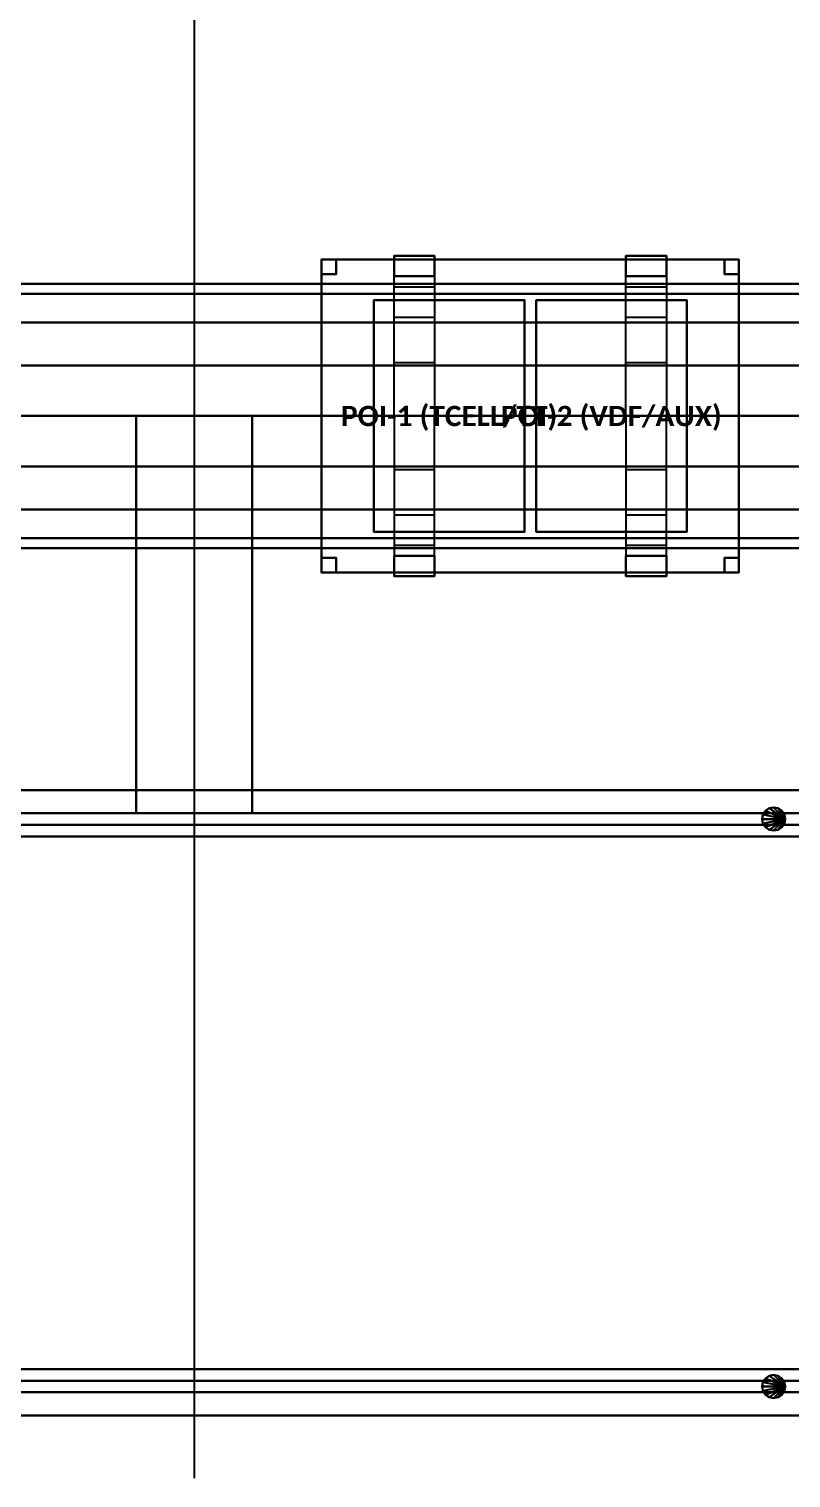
# Model space of a CAD drawing. Header units: metres. Extents: x -15 to 15, y -45.1 to 2.
# Drawn here: x -3.285 to -1.97, y -45.082 to -42.58 of the extents above; entities that cross this region are included whole.
import ezdxf
from ezdxf.enums import TextEntityAlignment as Align

# ---------------------------------------------------------------- set-up
doc = ezdxf.new("R2010")
doc.units = ezdxf.units.M
for name, color, linetype in [('CELIK_KIRIS_KOLON', 9, 'CONTINUOUS'), ('EKP_POI_MODULLERI', 40, 'CONTINUOUS'), ('EKP_POI_TASIYICI_SASE', 30, 'CONTINUOUS'), ('KORKULUK_KAPI', 4, 'CONTINUOUS'), ('MONTAJ_BORULARI', 2, 'CONTINUOUS'), ('ZEMIN_PLATFORM', 8, 'CONTINUOUS')]:
    doc.layers.add(name, color=color, linetype=linetype)
doc.styles.get("Standard").update_dxf_attribs({"font": 'calibrib.ttf'})

msp = doc.modelspace()

# ---------------------------------------------------------------- linework, layer by layer
at = {"layer": 'CELIK_KIRIS_KOLON'}
for p, q in [((-2.9, -43.248, 5.5), (-3.1, -43.248, 5.5)), ((-3.1, -43.248, 5.5), (-3.1, -43.934, 5.5)), ((-2.9, -43.248, 5.7), (-3.1, -43.248, 5.7)), ((-3.1, -43.248, 5.7), (-3.1, -43.934, 5.7)), ((-3.1, -43.248, 5.5), (-3.1, -43.248, 5.7)), ((-2.9, -43.934, 5.5), (-2.9, -43.248, 5.5)), ((-2.9, -43.934, 5.7), (-2.9, -43.248, 5.7)), ((-2.9, -43.248, 5.5), (-2.9, -43.248, 5.7)), ((-3.1, -43.934, 5.5), (-2.9, -43.934, 5.5)), ((-3.1, -43.934, 5.7), (-2.9, -43.934, 5.7)), ((-3.1, -43.934, 5.5), (-3.1, -43.934, 5.7)), ((-2.9, -43.934, 5.5), (-2.9, -43.934, 5.7))]:
    msp.add_line(p, q, dxfattribs=at)
for points in [[(-3.1, -43.934, 5.5), (-2.9, -43.934, 5.5), (-2.9, -43.248, 5.5), (-3.1, -43.248, 5.5)], [(-3.1, -43.934, 5.7), (-2.9, -43.934, 5.7), (-2.9, -43.248, 5.7), (-3.1, -43.248, 5.7)], [(-3.1, -43.248, 5.5), (-2.9, -43.248, 5.5), (-2.9, -43.248, 5.7), (-3.1, -43.248, 5.7)], [(-3.1, -43.934, 5.5), (-3.1, -43.248, 5.5), (-3.1, -43.248, 5.7), (-3.1, -43.934, 5.7)], [(-2.9, -43.934, 5.5), (-2.9, -43.248, 5.5), (-2.9, -43.248, 5.7), (-2.9, -43.934, 5.7)], [(-3.1, -43.934, 5.5), (-2.9, -43.934, 5.5), (-2.9, -43.934, 5.7), (-3.1, -43.934, 5.7)]]:
    msp.add_3dface(points, dxfattribs=at)
at = {"layer": 'EKP_POI_MODULLERI'}
for p, q in [((-2.43, -43.048, 5.535), (-2.69, -43.048, 5.535)), ((-2.69, -43.048, 5.535), (-2.69, -43.448, 5.535)), ((-2.43, -43.048, 5.885), (-2.69, -43.048, 5.885)), ((-2.69, -43.048, 5.885), (-2.69, -43.448, 5.885)), ((-2.69, -43.048, 5.535), (-2.69, -43.048, 5.885)), ((-2.43, -43.448, 5.535), (-2.43, -43.048, 5.535)), ((-2.43, -43.448, 5.885), (-2.43, -43.048, 5.885)), ((-2.43, -43.048, 5.535), (-2.43, -43.048, 5.885)), ((-2.15, -43.048, 5.535), (-2.41, -43.048, 5.535)), ((-2.41, -43.048, 5.535), (-2.41, -43.448, 5.535)), ((-2.15, -43.048, 5.885), (-2.41, -43.048, 5.885)), ((-2.41, -43.048, 5.885), (-2.41, -43.448, 5.885)), ((-2.41, -43.048, 5.535), (-2.41, -43.048, 5.885)), ((-2.15, -43.448, 5.535), (-2.15, -43.048, 5.535)), ((-2.15, -43.448, 5.885), (-2.15, -43.048, 5.885)), ((-2.15, -43.048, 5.535), (-2.15, -43.048, 5.885)), ((-2.69, -43.448, 5.535), (-2.43, -43.448, 5.535)), ((-2.69, -43.448, 5.885), (-2.43, -43.448, 5.885)), ((-2.69, -43.448, 5.535), (-2.69, -43.448, 5.885)), ((-2.43, -43.448, 5.535), (-2.43, -43.448, 5.885)), ((-2.41, -43.448, 5.535), (-2.15, -43.448, 5.535)), ((-2.41, -43.448, 5.885), (-2.15, -43.448, 5.885)), ((-2.41, -43.448, 5.535), (-2.41, -43.448, 5.885)), ((-2.15, -43.448, 5.535), (-2.15, -43.448, 5.885))]:
    msp.add_line(p, q, dxfattribs=at)
for points in [[(-2.69, -43.448, 5.535), (-2.43, -43.448, 5.535), (-2.43, -43.048, 5.535), (-2.69, -43.048, 5.535)], [(-2.69, -43.448, 5.885), (-2.43, -43.448, 5.885), (-2.43, -43.048, 5.885), (-2.69, -43.048, 5.885)], [(-2.69, -43.048, 5.535), (-2.43, -43.048, 5.535), (-2.43, -43.048, 5.885), (-2.69, -43.048, 5.885)], [(-2.69, -43.448, 5.535), (-2.69, -43.048, 5.535), (-2.69, -43.048, 5.885), (-2.69, -43.448, 5.885)], [(-2.43, -43.448, 5.535), (-2.43, -43.048, 5.535), (-2.43, -43.048, 5.885), (-2.43, -43.448, 5.885)], [(-2.41, -43.448, 5.535), (-2.15, -43.448, 5.535), (-2.15, -43.048, 5.535), (-2.41, -43.048, 5.535)], [(-2.41, -43.448, 5.885), (-2.15, -43.448, 5.885), (-2.15, -43.048, 5.885), (-2.41, -43.048, 5.885)], [(-2.41, -43.048, 5.535), (-2.15, -43.048, 5.535), (-2.15, -43.048, 5.885), (-2.41, -43.048, 5.885)], [(-2.41, -43.448, 5.535), (-2.41, -43.048, 5.535), (-2.41, -43.048, 5.885), (-2.41, -43.448, 5.885)], [(-2.15, -43.448, 5.535), (-2.15, -43.048, 5.535), (-2.15, -43.048, 5.885), (-2.15, -43.448, 5.885)], [(-2.69, -43.448, 5.535), (-2.43, -43.448, 5.535), (-2.43, -43.448, 5.885), (-2.69, -43.448, 5.885)], [(-2.41, -43.448, 5.535), (-2.15, -43.448, 5.535), (-2.15, -43.448, 5.885), (-2.41, -43.448, 5.885)]]:
    msp.add_3dface(points, dxfattribs=at)
at = {"layer": 'EKP_POI_TASIYICI_SASE'}
for p, q in [((-2.06, -42.978, 5.525), (-2.78, -42.978, 5.525)), ((-2.78, -42.978, 5.525), (-2.78, -43.518, 5.525)), ((-2.06, -42.978, 5.545), (-2.78, -42.978, 5.545)), ((-2.78, -42.978, 5.545), (-2.78, -43.518, 5.545)), ((-2.78, -42.978, 5.525), (-2.78, -42.978, 5.545)), ((-2.06, -42.978, 5.855), (-2.78, -42.978, 5.855)), ((-2.78, -42.978, 5.855), (-2.78, -43.518, 5.855)), ((-2.06, -42.978, 5.875), (-2.78, -42.978, 5.875)), ((-2.78, -42.978, 5.875), (-2.78, -43.518, 5.875)), ((-2.78, -42.978, 5.855), (-2.78, -42.978, 5.875)), ((-2.755, -42.978, 5.525), (-2.78, -42.978, 5.525)), ((-2.78, -42.978, 5.525), (-2.78, -43.003, 5.525)), ((-2.755, -42.978, 5.875), (-2.78, -42.978, 5.875)), ((-2.78, -42.978, 5.875), (-2.78, -43.003, 5.875)), ((-2.78, -42.978, 5.525), (-2.78, -42.978, 5.875)), ((-2.755, -43.003, 5.525), (-2.755, -42.978, 5.525)), ((-2.755, -43.003, 5.875), (-2.755, -42.978, 5.875)), ((-2.755, -42.978, 5.525), (-2.755, -42.978, 5.875)), ((-2.585, -42.9715, 5.2865), (-2.655, -42.9715, 5.2865)), ((-2.655, -42.9715, 5.2865), (-2.655, -43.0065, 5.2865)), ((-2.585, -42.9715, 5.3065), (-2.655, -42.9715, 5.3065)), ((-2.655, -42.9715, 5.3065), (-2.655, -43.0065, 5.3065)), ((-2.655, -42.9715, 5.2865), (-2.655, -42.9715, 5.3065)), ((-2.585, -43.0065, 5.2865), (-2.585, -42.9715, 5.2865)), ((-2.585, -43.0065, 5.3065), (-2.585, -42.9715, 5.3065)), ((-2.585, -42.9715, 5.2865), (-2.585, -42.9715, 5.3065)), ((-2.185, -42.9715, 5.2865), (-2.255, -42.9715, 5.2865)), ((-2.255, -42.9715, 5.2865), (-2.255, -43.0065, 5.2865)), ((-2.185, -42.9715, 5.3065), (-2.255, -42.9715, 5.3065)), ((-2.255, -42.9715, 5.3065), (-2.255, -43.0065, 5.3065)), ((-2.255, -42.9715, 5.2865), (-2.255, -42.9715, 5.3065)), ((-2.185, -43.0065, 5.2865), (-2.185, -42.9715, 5.2865)), ((-2.185, -43.0065, 5.3065), (-2.185, -42.9715, 5.3065)), ((-2.185, -42.9715, 5.2865), (-2.185, -42.9715, 5.3065)), ((-2.06, -42.978, 5.525), (-2.085, -42.978, 5.525)), ((-2.085, -42.978, 5.525), (-2.085, -43.003, 5.525)), ((-2.06, -42.978, 5.875), (-2.085, -42.978, 5.875)), ((-2.085, -42.978, 5.875), (-2.085, -43.003, 5.875)), ((-2.085, -42.978, 5.525), (-2.085, -42.978, 5.875)), ((-2.06, -43.518, 5.525), (-2.06, -42.978, 5.525)), ((-2.06, -43.518, 5.545), (-2.06, -42.978, 5.545)), ((-2.06, -42.978, 5.525), (-2.06, -42.978, 5.545)), ((-2.06, -43.518, 5.855), (-2.06, -42.978, 5.855)), ((-2.06, -43.518, 5.875), (-2.06, -42.978, 5.875)), ((-2.06, -42.978, 5.855), (-2.06, -42.978, 5.875)), ((-2.06, -43.003, 5.525), (-2.06, -42.978, 5.525)), ((-2.06, -43.003, 5.875), (-2.06, -42.978, 5.875)), ((-2.06, -42.978, 5.525), (-2.06, -42.978, 5.875)), ((-2.78, -43.003, 5.525), (-2.755, -43.003, 5.525)), ((-2.78, -43.003, 5.875), (-2.755, -43.003, 5.875)), ((-2.78, -43.003, 5.525), (-2.78, -43.003, 5.875)), ((-2.755, -43.003, 5.525), (-2.755, -43.003, 5.875)), ((-2.655, -43.0065, 5.2965), (-2.585, -43.0065, 5.2965)), ((-2.655, -43.0065, 5.2865), (-2.585, -43.0065, 5.2865)), ((-2.655, -43.0065, 5.3065), (-2.585, -43.0065, 5.3065)), ((-2.655, -43.0065, 5.2865), (-2.655, -43.0065, 5.3065)), ((-2.585, -43.0065, 5.2865), (-2.585, -43.0065, 5.3065)), ((-2.255, -43.0065, 5.2965), (-2.185, -43.0065, 5.2965)), ((-2.255, -43.0065, 5.2865), (-2.185, -43.0065, 5.2865)), ((-2.255, -43.0065, 5.3065), (-2.185, -43.0065, 5.3065)), ((-2.255, -43.0065, 5.2865), (-2.255, -43.0065, 5.3065)), ((-2.185, -43.0065, 5.2865), (-2.185, -43.0065, 5.3065)), ((-2.085, -43.003, 5.525), (-2.06, -43.003, 5.525)), ((-2.085, -43.003, 5.875), (-2.06, -43.003, 5.875)), ((-2.085, -43.003, 5.525), (-2.085, -43.003, 5.875)), ((-2.06, -43.003, 5.525), (-2.06, -43.003, 5.875)), ((-2.655, -43.0249, 5.3889), (-2.585, -43.0249, 5.3889)), ((-2.655, -43.0249, 5.2041), (-2.585, -43.0249, 5.2041)), ((-2.255, -43.0249, 5.3889), (-2.185, -43.0249, 5.3889)), ((-2.255, -43.0249, 5.2041), (-2.185, -43.0249, 5.2041)), ((-2.655, -43.0772, 5.4673), (-2.585, -43.0772, 5.4673)), ((-2.655, -43.0772, 5.1257), (-2.585, -43.0772, 5.1257)), ((-2.255, -43.0772, 5.4673), (-2.185, -43.0772, 5.4673)), ((-2.255, -43.0772, 5.1257), (-2.185, -43.0772, 5.1257)), ((-2.655, -43.1556, 5.5196), (-2.585, -43.1556, 5.5196)), ((-2.655, -43.1556, 5.0734), (-2.585, -43.1556, 5.0734)), ((-2.255, -43.1556, 5.5196), (-2.185, -43.1556, 5.5196)), ((-2.255, -43.1556, 5.0734), (-2.185, -43.1556, 5.0734)), ((-2.655, -43.248, 5.538), (-2.585, -43.248, 5.538)), ((-2.655, -43.248, 5.055), (-2.585, -43.248, 5.055)), ((-2.255, -43.248, 5.538), (-2.185, -43.248, 5.538)), ((-2.255, -43.248, 5.055), (-2.185, -43.248, 5.055)), ((-2.655, -43.3404, 5.0734), (-2.585, -43.3404, 5.0734)), ((-2.655, -43.3404, 5.5196), (-2.585, -43.3404, 5.5196)), ((-2.255, -43.3404, 5.0734), (-2.185, -43.3404, 5.0734)), ((-2.255, -43.3404, 5.5196), (-2.185, -43.3404, 5.5196)), ((-2.655, -43.4188, 5.1257), (-2.585, -43.4188, 5.1257)), ((-2.655, -43.4188, 5.4673), (-2.585, -43.4188, 5.4673)), ((-2.255, -43.4188, 5.1257), (-2.185, -43.4188, 5.1257)), ((-2.255, -43.4188, 5.4673), (-2.185, -43.4188, 5.4673)), ((-2.655, -43.4711, 5.2041), (-2.585, -43.4711, 5.2041)), ((-2.655, -43.4711, 5.3889), (-2.585, -43.4711, 5.3889)), ((-2.655, -43.4895, 5.2965), (-2.585, -43.4895, 5.2965)), ((-2.585, -43.4895, 5.2865), (-2.655, -43.4895, 5.2865)), ((-2.655, -43.4895, 5.2865), (-2.655, -43.5245, 5.2865)), ((-2.585, -43.4895, 5.3065), (-2.655, -43.4895, 5.3065)), ((-2.655, -43.4895, 5.3065), (-2.655, -43.5245, 5.3065)), ((-2.655, -43.4895, 5.2865), (-2.655, -43.4895, 5.3065)), ((-2.585, -43.5245, 5.2865), (-2.585, -43.4895, 5.2865)), ((-2.585, -43.5245, 5.3065), (-2.585, -43.4895, 5.3065)), ((-2.585, -43.4895, 5.2865), (-2.585, -43.4895, 5.3065)), ((-2.255, -43.4711, 5.2041), (-2.185, -43.4711, 5.2041)), ((-2.255, -43.4711, 5.3889), (-2.185, -43.4711, 5.3889)), ((-2.255, -43.4895, 5.2965), (-2.185, -43.4895, 5.2965)), ((-2.185, -43.4895, 5.2865), (-2.255, -43.4895, 5.2865)), ((-2.255, -43.4895, 5.2865), (-2.255, -43.5245, 5.2865)), ((-2.185, -43.4895, 5.3065), (-2.255, -43.4895, 5.3065)), ((-2.255, -43.4895, 5.3065), (-2.255, -43.5245, 5.3065)), ((-2.255, -43.4895, 5.2865), (-2.255, -43.4895, 5.3065)), ((-2.185, -43.5245, 5.2865), (-2.185, -43.4895, 5.2865)), ((-2.185, -43.5245, 5.3065), (-2.185, -43.4895, 5.3065)), ((-2.185, -43.4895, 5.2865), (-2.185, -43.4895, 5.3065)), ((-2.755, -43.493, 5.525), (-2.78, -43.493, 5.525)), ((-2.78, -43.493, 5.525), (-2.78, -43.518, 5.525)), ((-2.755, -43.493, 5.875), (-2.78, -43.493, 5.875)), ((-2.78, -43.493, 5.875), (-2.78, -43.518, 5.875)), ((-2.78, -43.493, 5.525), (-2.78, -43.493, 5.875)), ((-2.755, -43.518, 5.525), (-2.755, -43.493, 5.525)), ((-2.755, -43.518, 5.875), (-2.755, -43.493, 5.875)), ((-2.755, -43.493, 5.525), (-2.755, -43.493, 5.875)), ((-2.06, -43.493, 5.525), (-2.085, -43.493, 5.525)), ((-2.085, -43.493, 5.525), (-2.085, -43.518, 5.525)), ((-2.06, -43.493, 5.875), (-2.085, -43.493, 5.875)), ((-2.085, -43.493, 5.875), (-2.085, -43.518, 5.875)), ((-2.085, -43.493, 5.525), (-2.085, -43.493, 5.875)), ((-2.06, -43.518, 5.525), (-2.06, -43.493, 5.525)), ((-2.06, -43.518, 5.875), (-2.06, -43.493, 5.875)), ((-2.06, -43.493, 5.525), (-2.06, -43.493, 5.875)), ((-2.78, -43.518, 5.525), (-2.06, -43.518, 5.525)), ((-2.78, -43.518, 5.545), (-2.06, -43.518, 5.545)), ((-2.78, -43.518, 5.525), (-2.78, -43.518, 5.545)), ((-2.78, -43.518, 5.855), (-2.06, -43.518, 5.855)), ((-2.78, -43.518, 5.875), (-2.06, -43.518, 5.875)), ((-2.78, -43.518, 5.855), (-2.78, -43.518, 5.875)), ((-2.78, -43.518, 5.525), (-2.755, -43.518, 5.525)), ((-2.78, -43.518, 5.875), (-2.755, -43.518, 5.875)), ((-2.78, -43.518, 5.525), (-2.78, -43.518, 5.875)), ((-2.755, -43.518, 5.525), (-2.755, -43.518, 5.875)), ((-2.655, -43.5245, 5.2865), (-2.585, -43.5245, 5.2865)), ((-2.655, -43.5245, 5.3065), (-2.585, -43.5245, 5.3065)), ((-2.655, -43.5245, 5.2865), (-2.655, -43.5245, 5.3065)), ((-2.585, -43.5245, 5.2865), (-2.585, -43.5245, 5.3065)), ((-2.255, -43.5245, 5.2865), (-2.185, -43.5245, 5.2865)), ((-2.255, -43.5245, 5.3065), (-2.185, -43.5245, 5.3065)), ((-2.255, -43.5245, 5.2865), (-2.255, -43.5245, 5.3065)), ((-2.185, -43.5245, 5.2865), (-2.185, -43.5245, 5.3065)), ((-2.085, -43.518, 5.525), (-2.06, -43.518, 5.525)), ((-2.085, -43.518, 5.875), (-2.06, -43.518, 5.875)), ((-2.085, -43.518, 5.525), (-2.085, -43.518, 5.875)), ((-2.06, -43.518, 5.525), (-2.06, -43.518, 5.545)), ((-2.06, -43.518, 5.855), (-2.06, -43.518, 5.875)), ((-2.06, -43.518, 5.525), (-2.06, -43.518, 5.875))]:
    msp.add_line(p, q, dxfattribs=at)
for points in [[(-2.78, -43.518, 5.525), (-2.06, -43.518, 5.525), (-2.06, -42.978, 5.525), (-2.78, -42.978, 5.525)], [(-2.78, -43.518, 5.545), (-2.06, -43.518, 5.545), (-2.06, -42.978, 5.545), (-2.78, -42.978, 5.545)], [(-2.78, -42.978, 5.525), (-2.06, -42.978, 5.525), (-2.06, -42.978, 5.545), (-2.78, -42.978, 5.545)], [(-2.78, -43.518, 5.525), (-2.78, -42.978, 5.525), (-2.78, -42.978, 5.545), (-2.78, -43.518, 5.545)], [(-2.78, -43.518, 5.855), (-2.06, -43.518, 5.855), (-2.06, -42.978, 5.855), (-2.78, -42.978, 5.855)], [(-2.78, -43.518, 5.875), (-2.06, -43.518, 5.875), (-2.06, -42.978, 5.875), (-2.78, -42.978, 5.875)], [(-2.78, -42.978, 5.855), (-2.06, -42.978, 5.855), (-2.06, -42.978, 5.875), (-2.78, -42.978, 5.875)], [(-2.78, -43.518, 5.855), (-2.78, -42.978, 5.855), (-2.78, -42.978, 5.875), (-2.78, -43.518, 5.875)], [(-2.78, -43.003, 5.525), (-2.755, -43.003, 5.525), (-2.755, -42.978, 5.525), (-2.78, -42.978, 5.525)], [(-2.78, -43.003, 5.875), (-2.755, -43.003, 5.875), (-2.755, -42.978, 5.875), (-2.78, -42.978, 5.875)], [(-2.78, -42.978, 5.525), (-2.755, -42.978, 5.525), (-2.755, -42.978, 5.875), (-2.78, -42.978, 5.875)], [(-2.78, -43.003, 5.525), (-2.78, -42.978, 5.525), (-2.78, -42.978, 5.875), (-2.78, -43.003, 5.875)], [(-2.755, -43.003, 5.525), (-2.755, -42.978, 5.525), (-2.755, -42.978, 5.875), (-2.755, -43.003, 5.875)], [(-2.655, -43.0065, 5.2865), (-2.585, -43.0065, 5.2865), (-2.585, -42.9715, 5.2865), (-2.655, -42.9715, 5.2865)], [(-2.655, -43.0065, 5.3065), (-2.585, -43.0065, 5.3065), (-2.585, -42.9715, 5.3065), (-2.655, -42.9715, 5.3065)], [(-2.655, -42.9715, 5.2865), (-2.585, -42.9715, 5.2865), (-2.585, -42.9715, 5.3065), (-2.655, -42.9715, 5.3065)], [(-2.655, -43.0065, 5.2865), (-2.655, -42.9715, 5.2865), (-2.655, -42.9715, 5.3065), (-2.655, -43.0065, 5.3065)], [(-2.585, -43.0065, 5.2865), (-2.585, -42.9715, 5.2865), (-2.585, -42.9715, 5.3065), (-2.585, -43.0065, 5.3065)], [(-2.255, -43.0065, 5.2865), (-2.185, -43.0065, 5.2865), (-2.185, -42.9715, 5.2865), (-2.255, -42.9715, 5.2865)], [(-2.255, -43.0065, 5.3065), (-2.185, -43.0065, 5.3065), (-2.185, -42.9715, 5.3065), (-2.255, -42.9715, 5.3065)], [(-2.255, -42.9715, 5.2865), (-2.185, -42.9715, 5.2865), (-2.185, -42.9715, 5.3065), (-2.255, -42.9715, 5.3065)], [(-2.255, -43.0065, 5.2865), (-2.255, -42.9715, 5.2865), (-2.255, -42.9715, 5.3065), (-2.255, -43.0065, 5.3065)], [(-2.185, -43.0065, 5.2865), (-2.185, -42.9715, 5.2865), (-2.185, -42.9715, 5.3065), (-2.185, -43.0065, 5.3065)], [(-2.085, -43.003, 5.525), (-2.06, -43.003, 5.525), (-2.06, -42.978, 5.525), (-2.085, -42.978, 5.525)], [(-2.085, -43.003, 5.875), (-2.06, -43.003, 5.875), (-2.06, -42.978, 5.875), (-2.085, -42.978, 5.875)], [(-2.085, -42.978, 5.525), (-2.06, -42.978, 5.525), (-2.06, -42.978, 5.875), (-2.085, -42.978, 5.875)], [(-2.085, -43.003, 5.525), (-2.085, -42.978, 5.525), (-2.085, -42.978, 5.875), (-2.085, -43.003, 5.875)], [(-2.06, -43.518, 5.525), (-2.06, -42.978, 5.525), (-2.06, -42.978, 5.545), (-2.06, -43.518, 5.545)], [(-2.06, -43.518, 5.855), (-2.06, -42.978, 5.855), (-2.06, -42.978, 5.875), (-2.06, -43.518, 5.875)], [(-2.06, -43.003, 5.525), (-2.06, -42.978, 5.525), (-2.06, -42.978, 5.875), (-2.06, -43.003, 5.875)], [(-2.78, -43.003, 5.525), (-2.755, -43.003, 5.525), (-2.755, -43.003, 5.875), (-2.78, -43.003, 5.875)], [(-2.655, -43.0065, 5.2965), (-2.585, -43.0065, 5.2965), (-2.585, -43.248, 5.538), (-2.655, -43.248, 5.538)], [(-2.655, -43.0065, 5.2865), (-2.585, -43.0065, 5.2865), (-2.585, -43.0065, 5.3065), (-2.655, -43.0065, 5.3065)], [(-2.255, -43.0065, 5.2965), (-2.185, -43.0065, 5.2965), (-2.185, -43.248, 5.538), (-2.255, -43.248, 5.538)], [(-2.255, -43.0065, 5.2865), (-2.185, -43.0065, 5.2865), (-2.185, -43.0065, 5.3065), (-2.255, -43.0065, 5.3065)], [(-2.085, -43.003, 5.525), (-2.06, -43.003, 5.525), (-2.06, -43.003, 5.875), (-2.085, -43.003, 5.875)], [(-2.655, -43.0249, 5.3889), (-2.585, -43.0249, 5.3889), (-2.585, -43.248, 5.538), (-2.655, -43.248, 5.538)], [(-2.655, -43.0249, 5.2041), (-2.585, -43.0249, 5.2041), (-2.585, -43.248, 5.538), (-2.655, -43.248, 5.538)], [(-2.255, -43.0249, 5.3889), (-2.185, -43.0249, 5.3889), (-2.185, -43.248, 5.538), (-2.255, -43.248, 5.538)], [(-2.255, -43.0249, 5.2041), (-2.185, -43.0249, 5.2041), (-2.185, -43.248, 5.538), (-2.255, -43.248, 5.538)], [(-2.655, -43.0772, 5.4673), (-2.585, -43.0772, 5.4673), (-2.585, -43.248, 5.538), (-2.655, -43.248, 5.538)], [(-2.655, -43.0772, 5.1257), (-2.585, -43.0772, 5.1257), (-2.585, -43.248, 5.538), (-2.655, -43.248, 5.538)], [(-2.255, -43.0772, 5.4673), (-2.185, -43.0772, 5.4673), (-2.185, -43.248, 5.538), (-2.255, -43.248, 5.538)], [(-2.255, -43.0772, 5.1257), (-2.185, -43.0772, 5.1257), (-2.185, -43.248, 5.538), (-2.255, -43.248, 5.538)], [(-2.655, -43.1556, 5.5196), (-2.585, -43.1556, 5.5196), (-2.585, -43.248, 5.538), (-2.655, -43.248, 5.538)], [(-2.655, -43.1556, 5.0734), (-2.585, -43.1556, 5.0734), (-2.585, -43.248, 5.538), (-2.655, -43.248, 5.538)], [(-2.255, -43.1556, 5.5196), (-2.185, -43.1556, 5.5196), (-2.185, -43.248, 5.538), (-2.255, -43.248, 5.538)], [(-2.255, -43.1556, 5.0734), (-2.185, -43.1556, 5.0734), (-2.185, -43.248, 5.538), (-2.255, -43.248, 5.538)], [(-2.655, -43.248, 5.538), (-2.585, -43.248, 5.538), (-2.585, -43.248, 5.538), (-2.655, -43.248, 5.538)], [(-2.655, -43.248, 5.055), (-2.585, -43.248, 5.055), (-2.585, -43.248, 5.538), (-2.655, -43.248, 5.538)], [(-2.655, -43.3404, 5.0734), (-2.585, -43.3404, 5.0734), (-2.585, -43.248, 5.538), (-2.655, -43.248, 5.538)], [(-2.655, -43.4188, 5.1257), (-2.585, -43.4188, 5.1257), (-2.585, -43.248, 5.538), (-2.655, -43.248, 5.538)], [(-2.655, -43.4711, 5.2041), (-2.585, -43.4711, 5.2041), (-2.585, -43.248, 5.538), (-2.655, -43.248, 5.538)], [(-2.655, -43.4895, 5.2965), (-2.585, -43.4895, 5.2965), (-2.585, -43.248, 5.538), (-2.655, -43.248, 5.538)], [(-2.655, -43.4711, 5.3889), (-2.585, -43.4711, 5.3889), (-2.585, -43.248, 5.538), (-2.655, -43.248, 5.538)], [(-2.655, -43.4188, 5.4673), (-2.585, -43.4188, 5.4673), (-2.585, -43.248, 5.538), (-2.655, -43.248, 5.538)], [(-2.655, -43.3404, 5.5196), (-2.585, -43.3404, 5.5196), (-2.585, -43.248, 5.538), (-2.655, -43.248, 5.538)], [(-2.255, -43.248, 5.538), (-2.185, -43.248, 5.538), (-2.185, -43.248, 5.538), (-2.255, -43.248, 5.538)], [(-2.255, -43.248, 5.055), (-2.185, -43.248, 5.055), (-2.185, -43.248, 5.538), (-2.255, -43.248, 5.538)], [(-2.255, -43.3404, 5.0734), (-2.185, -43.3404, 5.0734), (-2.185, -43.248, 5.538), (-2.255, -43.248, 5.538)], [(-2.255, -43.4188, 5.1257), (-2.185, -43.4188, 5.1257), (-2.185, -43.248, 5.538), (-2.255, -43.248, 5.538)], [(-2.255, -43.4711, 5.2041), (-2.185, -43.4711, 5.2041), (-2.185, -43.248, 5.538), (-2.255, -43.248, 5.538)], [(-2.255, -43.4895, 5.2965), (-2.185, -43.4895, 5.2965), (-2.185, -43.248, 5.538), (-2.255, -43.248, 5.538)], [(-2.255, -43.4711, 5.3889), (-2.185, -43.4711, 5.3889), (-2.185, -43.248, 5.538), (-2.255, -43.248, 5.538)], [(-2.255, -43.4188, 5.4673), (-2.185, -43.4188, 5.4673), (-2.185, -43.248, 5.538), (-2.255, -43.248, 5.538)], [(-2.255, -43.3404, 5.5196), (-2.185, -43.3404, 5.5196), (-2.185, -43.248, 5.538), (-2.255, -43.248, 5.538)], [(-2.655, -43.5245, 5.2865), (-2.585, -43.5245, 5.2865), (-2.585, -43.4895, 5.2865), (-2.655, -43.4895, 5.2865)], [(-2.655, -43.5245, 5.3065), (-2.585, -43.5245, 5.3065), (-2.585, -43.4895, 5.3065), (-2.655, -43.4895, 5.3065)], [(-2.655, -43.4895, 5.2865), (-2.585, -43.4895, 5.2865), (-2.585, -43.4895, 5.3065), (-2.655, -43.4895, 5.3065)], [(-2.655, -43.5245, 5.2865), (-2.655, -43.4895, 5.2865), (-2.655, -43.4895, 5.3065), (-2.655, -43.5245, 5.3065)], [(-2.585, -43.5245, 5.2865), (-2.585, -43.4895, 5.2865), (-2.585, -43.4895, 5.3065), (-2.585, -43.5245, 5.3065)], [(-2.255, -43.5245, 5.2865), (-2.185, -43.5245, 5.2865), (-2.185, -43.4895, 5.2865), (-2.255, -43.4895, 5.2865)], [(-2.255, -43.5245, 5.3065), (-2.185, -43.5245, 5.3065), (-2.185, -43.4895, 5.3065), (-2.255, -43.4895, 5.3065)], [(-2.255, -43.4895, 5.2865), (-2.185, -43.4895, 5.2865), (-2.185, -43.4895, 5.3065), (-2.255, -43.4895, 5.3065)], [(-2.255, -43.5245, 5.2865), (-2.255, -43.4895, 5.2865), (-2.255, -43.4895, 5.3065), (-2.255, -43.5245, 5.3065)], [(-2.185, -43.5245, 5.2865), (-2.185, -43.4895, 5.2865), (-2.185, -43.4895, 5.3065), (-2.185, -43.5245, 5.3065)], [(-2.78, -43.518, 5.525), (-2.755, -43.518, 5.525), (-2.755, -43.493, 5.525), (-2.78, -43.493, 5.525)], [(-2.78, -43.518, 5.875), (-2.755, -43.518, 5.875), (-2.755, -43.493, 5.875), (-2.78, -43.493, 5.875)], [(-2.78, -43.493, 5.525), (-2.755, -43.493, 5.525), (-2.755, -43.493, 5.875), (-2.78, -43.493, 5.875)], [(-2.78, -43.518, 5.525), (-2.78, -43.493, 5.525), (-2.78, -43.493, 5.875), (-2.78, -43.518, 5.875)], [(-2.755, -43.518, 5.525), (-2.755, -43.493, 5.525), (-2.755, -43.493, 5.875), (-2.755, -43.518, 5.875)], [(-2.085, -43.518, 5.525), (-2.06, -43.518, 5.525), (-2.06, -43.493, 5.525), (-2.085, -43.493, 5.525)], [(-2.085, -43.518, 5.875), (-2.06, -43.518, 5.875), (-2.06, -43.493, 5.875), (-2.085, -43.493, 5.875)], [(-2.085, -43.493, 5.525), (-2.06, -43.493, 5.525), (-2.06, -43.493, 5.875), (-2.085, -43.493, 5.875)], [(-2.085, -43.518, 5.525), (-2.085, -43.493, 5.525), (-2.085, -43.493, 5.875), (-2.085, -43.518, 5.875)], [(-2.06, -43.518, 5.525), (-2.06, -43.493, 5.525), (-2.06, -43.493, 5.875), (-2.06, -43.518, 5.875)], [(-2.78, -43.518, 5.525), (-2.06, -43.518, 5.525), (-2.06, -43.518, 5.545), (-2.78, -43.518, 5.545)], [(-2.78, -43.518, 5.855), (-2.06, -43.518, 5.855), (-2.06, -43.518, 5.875), (-2.78, -43.518, 5.875)], [(-2.78, -43.518, 5.525), (-2.755, -43.518, 5.525), (-2.755, -43.518, 5.875), (-2.78, -43.518, 5.875)], [(-2.655, -43.5245, 5.2865), (-2.585, -43.5245, 5.2865), (-2.585, -43.5245, 5.3065), (-2.655, -43.5245, 5.3065)], [(-2.255, -43.5245, 5.2865), (-2.185, -43.5245, 5.2865), (-2.185, -43.5245, 5.3065), (-2.255, -43.5245, 5.3065)], [(-2.085, -43.518, 5.525), (-2.06, -43.518, 5.525), (-2.06, -43.518, 5.875), (-2.085, -43.518, 5.875)]]:
    msp.add_3dface(points, dxfattribs=at)
at = {"layer": 'KORKULUK_KAPI'}
for p, q in [((7, -43.934, 6.73), (-13, -43.934, 6.73)), ((7, -43.934, 6.75), (-13, -43.934, 6.75)), ((-2.0185, -43.9363, 5.75), (-2.02, -43.944, 5.75)), ((-2.0185, -43.9363, 6.75), (-2.02, -43.944, 6.75)), ((-2.0141, -43.9299, 5.75), (-2.0185, -43.9363, 5.75)), ((-2.0141, -43.9299, 6.75), (-2.0185, -43.9363, 6.75)), ((-2.0077, -43.9255, 5.75), (-2.0141, -43.9299, 5.75)), ((-2.0077, -43.9255, 6.75), (-2.0141, -43.9299, 6.75)), ((-2, -43.924, 5.75), (-2.0077, -43.9255, 5.75)), ((-2, -43.924, 6.75), (-2.0077, -43.9255, 6.75)), ((-1.9923, -43.9255, 5.75), (-2, -43.924, 5.75)), ((-1.9923, -43.9255, 6.75), (-2, -43.924, 6.75)), ((-2, -43.924, 5.75), (-2, -43.924, 6.75)), ((-1.9859, -43.9299, 5.75), (-1.9923, -43.9255, 5.75)), ((-1.9859, -43.9299, 6.75), (-1.9923, -43.9255, 6.75)), ((-1.9815, -43.9363, 5.75), (-1.9859, -43.9299, 5.75)), ((-1.9815, -43.9363, 6.75), (-1.9859, -43.9299, 6.75)), ((-1.98, -43.944, 5.75), (-1.9815, -43.9363, 5.75)), ((-1.98, -43.944, 6.75), (-1.9815, -43.9363, 6.75)), ((-13, -43.954, 6.73), (7, -43.954, 6.73)), ((-13, -43.954, 6.75), (7, -43.954, 6.75)), ((-2.02, -43.944, 5.75), (-2.0185, -43.9517, 5.75)), ((-2.02, -43.944, 6.75), (-2.0185, -43.9517, 6.75)), ((-2.02, -43.944, 5.75), (-2.02, -43.944, 6.75)), ((-2.0185, -43.9517, 5.75), (-2.0141, -43.9581, 5.75)), ((-2.0185, -43.9517, 6.75), (-2.0141, -43.9581, 6.75)), ((-2.0141, -43.9581, 5.75), (-2.0077, -43.9625, 5.75)), ((-2.0141, -43.9581, 6.75), (-2.0077, -43.9625, 6.75)), ((-2.0077, -43.9625, 5.75), (-2, -43.964, 5.75)), ((-2.0077, -43.9625, 6.75), (-2, -43.964, 6.75)), ((-2, -43.964, 5.75), (-1.9923, -43.9625, 5.75)), ((-2, -43.964, 6.75), (-1.9923, -43.9625, 6.75)), ((-2, -43.964, 5.75), (-2, -43.964, 6.75)), ((-1.9923, -43.9625, 5.75), (-1.9859, -43.9581, 5.75)), ((-1.9923, -43.9625, 6.75), (-1.9859, -43.9581, 6.75)), ((-1.9859, -43.9581, 5.75), (-1.9815, -43.9517, 5.75)), ((-1.9859, -43.9581, 6.75), (-1.9815, -43.9517, 6.75)), ((-1.9815, -43.9517, 5.75), (-1.98, -43.944, 5.75)), ((-1.9815, -43.9517, 6.75), (-1.98, -43.944, 6.75)), ((-1.98, -43.944, 5.75), (-1.98, -43.944, 6.75)), ((7, -44.914, 6.73), (-13, -44.914, 6.73)), ((7, -44.914, 6.75), (-13, -44.914, 6.75)), ((-2.0185, -44.9163, 5.75), (-2.02, -44.924, 5.75)), ((-2.0185, -44.9163, 6.75), (-2.02, -44.924, 6.75)), ((-2.0141, -44.9099, 5.75), (-2.0185, -44.9163, 5.75)), ((-2.0141, -44.9099, 6.75), (-2.0185, -44.9163, 6.75)), ((-2.0077, -44.9055, 5.75), (-2.0141, -44.9099, 5.75)), ((-2.0077, -44.9055, 6.75), (-2.0141, -44.9099, 6.75)), ((-2, -44.904, 5.75), (-2.0077, -44.9055, 5.75)), ((-2, -44.904, 6.75), (-2.0077, -44.9055, 6.75)), ((-1.9923, -44.9055, 5.75), (-2, -44.904, 5.75)), ((-1.9923, -44.9055, 6.75), (-2, -44.904, 6.75)), ((-2, -44.904, 5.75), (-2, -44.904, 6.75)), ((-1.9859, -44.9099, 5.75), (-1.9923, -44.9055, 5.75)), ((-1.9859, -44.9099, 6.75), (-1.9923, -44.9055, 6.75)), ((-1.9815, -44.9163, 5.75), (-1.9859, -44.9099, 5.75)), ((-1.9815, -44.9163, 6.75), (-1.9859, -44.9099, 6.75)), ((-1.98, -44.924, 5.75), (-1.9815, -44.9163, 5.75)), ((-1.98, -44.924, 6.75), (-1.9815, -44.9163, 6.75)), ((-13, -44.934, 6.73), (7, -44.934, 6.73)), ((-13, -44.934, 6.75), (7, -44.934, 6.75)), ((-2.02, -44.924, 5.75), (-2.0185, -44.9317, 5.75)), ((-2.02, -44.924, 6.75), (-2.0185, -44.9317, 6.75)), ((-2.02, -44.924, 5.75), (-2.02, -44.924, 6.75)), ((-2.0185, -44.9317, 5.75), (-2.0141, -44.9381, 5.75)), ((-2.0185, -44.9317, 6.75), (-2.0141, -44.9381, 6.75)), ((-2.0141, -44.9381, 5.75), (-2.0077, -44.9425, 5.75)), ((-2.0141, -44.9381, 6.75), (-2.0077, -44.9425, 6.75)), ((-1.9923, -44.9425, 5.75), (-1.9859, -44.9381, 5.75)), ((-1.9923, -44.9425, 6.75), (-1.9859, -44.9381, 6.75)), ((-1.9859, -44.9381, 5.75), (-1.9815, -44.9317, 5.75)), ((-1.9859, -44.9381, 6.75), (-1.9815, -44.9317, 6.75)), ((-1.9815, -44.9317, 5.75), (-1.98, -44.924, 5.75)), ((-1.9815, -44.9317, 6.75), (-1.98, -44.924, 6.75)), ((-1.98, -44.924, 5.75), (-1.98, -44.924, 6.75)), ((-2.0077, -44.9425, 5.75), (-2, -44.944, 5.75)), ((-2.0077, -44.9425, 6.75), (-2, -44.944, 6.75)), ((-2, -44.944, 5.75), (-1.9923, -44.9425, 5.75)), ((-2, -44.944, 6.75), (-1.9923, -44.9425, 6.75)), ((-2, -44.944, 5.75), (-2, -44.944, 6.75))]:
    msp.add_line(p, q, dxfattribs=at)
for points in [[(-13, -43.954, 6.73), (7, -43.954, 6.73), (7, -43.934, 6.73), (-13, -43.934, 6.73)], [(-13, -43.954, 6.75), (7, -43.954, 6.75), (7, -43.934, 6.75), (-13, -43.934, 6.75)], [(-13, -43.934, 6.73), (7, -43.934, 6.73), (7, -43.934, 6.75), (-13, -43.934, 6.75)], [(-2.0185, -43.9363, 5.75), (-2.02, -43.944, 5.75), (-2.02, -43.944, 6.75), (-2.0185, -43.9363, 6.75)], [(-1.98, -43.944, 5.75), (-2.0185, -43.9363, 5.75), (-2.02, -43.944, 5.75)], [(-1.98, -43.944, 6.75), (-2.0185, -43.9363, 6.75), (-2.02, -43.944, 6.75)], [(-2.0141, -43.9299, 5.75), (-2.0185, -43.9363, 5.75), (-2.0185, -43.9363, 6.75), (-2.0141, -43.9299, 6.75)], [(-1.98, -43.944, 5.75), (-2.0141, -43.9299, 5.75), (-2.0185, -43.9363, 5.75)], [(-1.98, -43.944, 6.75), (-2.0141, -43.9299, 6.75), (-2.0185, -43.9363, 6.75)], [(-2.0077, -43.9255, 5.75), (-2.0141, -43.9299, 5.75), (-2.0141, -43.9299, 6.75), (-2.0077, -43.9255, 6.75)], [(-1.98, -43.944, 5.75), (-2.0077, -43.9255, 5.75), (-2.0141, -43.9299, 5.75)], [(-1.98, -43.944, 6.75), (-2.0077, -43.9255, 6.75), (-2.0141, -43.9299, 6.75)], [(-2, -43.924, 5.75), (-2.0077, -43.9255, 5.75), (-2.0077, -43.9255, 6.75), (-2, -43.924, 6.75)], [(-1.98, -43.944, 5.75), (-2, -43.924, 5.75), (-2.0077, -43.9255, 5.75)], [(-1.98, -43.944, 6.75), (-2, -43.924, 6.75), (-2.0077, -43.9255, 6.75)], [(-1.9923, -43.9255, 5.75), (-2, -43.924, 5.75), (-2, -43.924, 6.75), (-1.9923, -43.9255, 6.75)], [(-1.98, -43.944, 5.75), (-1.9923, -43.9255, 5.75), (-2, -43.924, 5.75)], [(-1.98, -43.944, 6.75), (-1.9923, -43.9255, 6.75), (-2, -43.924, 6.75)], [(-1.9859, -43.9299, 5.75), (-1.9923, -43.9255, 5.75), (-1.9923, -43.9255, 6.75), (-1.9859, -43.9299, 6.75)], [(-1.98, -43.944, 5.75), (-1.9859, -43.9299, 5.75), (-1.9923, -43.9255, 5.75)], [(-1.98, -43.944, 6.75), (-1.9859, -43.9299, 6.75), (-1.9923, -43.9255, 6.75)], [(-1.9815, -43.9363, 5.75), (-1.9859, -43.9299, 5.75), (-1.9859, -43.9299, 6.75), (-1.9815, -43.9363, 6.75)], [(-1.98, -43.944, 5.75), (-1.9815, -43.9363, 5.75), (-1.9859, -43.9299, 5.75)], [(-1.98, -43.944, 6.75), (-1.9815, -43.9363, 6.75), (-1.9859, -43.9299, 6.75)], [(-1.98, -43.944, 5.75), (-1.9815, -43.9363, 5.75), (-1.9815, -43.9363, 6.75), (-1.98, -43.944, 6.75)], [(-13, -43.954, 6.73), (7, -43.954, 6.73), (7, -43.954, 6.75), (-13, -43.954, 6.75)], [(-2.02, -43.944, 5.75), (-2.0185, -43.9517, 5.75), (-2.0185, -43.9517, 6.75), (-2.02, -43.944, 6.75)], [(-1.98, -43.944, 5.75), (-2.02, -43.944, 5.75), (-2.0185, -43.9517, 5.75)], [(-1.98, -43.944, 6.75), (-2.02, -43.944, 6.75), (-2.0185, -43.9517, 6.75)], [(-1.98, -43.944, 5.75), (-2.0185, -43.9517, 5.75), (-2.0141, -43.9581, 5.75)], [(-1.98, -43.944, 6.75), (-2.0185, -43.9517, 6.75), (-2.0141, -43.9581, 6.75)], [(-2.0185, -43.9517, 5.75), (-2.0141, -43.9581, 5.75), (-2.0141, -43.9581, 6.75), (-2.0185, -43.9517, 6.75)], [(-1.98, -43.944, 5.75), (-2.0141, -43.9581, 5.75), (-2.0077, -43.9625, 5.75)], [(-1.98, -43.944, 6.75), (-2.0141, -43.9581, 6.75), (-2.0077, -43.9625, 6.75)], [(-2.0141, -43.9581, 5.75), (-2.0077, -43.9625, 5.75), (-2.0077, -43.9625, 6.75), (-2.0141, -43.9581, 6.75)], [(-1.98, -43.944, 5.75), (-2.0077, -43.9625, 5.75), (-2, -43.964, 5.75)], [(-1.98, -43.944, 6.75), (-2.0077, -43.9625, 6.75), (-2, -43.964, 6.75)], [(-2.0077, -43.9625, 5.75), (-2, -43.964, 5.75), (-2, -43.964, 6.75), (-2.0077, -43.9625, 6.75)], [(-1.98, -43.944, 5.75), (-2, -43.964, 5.75), (-1.9923, -43.9625, 5.75)], [(-1.98, -43.944, 6.75), (-2, -43.964, 6.75), (-1.9923, -43.9625, 6.75)], [(-2, -43.964, 5.75), (-1.9923, -43.9625, 5.75), (-1.9923, -43.9625, 6.75), (-2, -43.964, 6.75)], [(-1.98, -43.944, 5.75), (-1.9923, -43.9625, 5.75), (-1.9859, -43.9581, 5.75)], [(-1.98, -43.944, 6.75), (-1.9923, -43.9625, 6.75), (-1.9859, -43.9581, 6.75)], [(-1.9923, -43.9625, 5.75), (-1.9859, -43.9581, 5.75), (-1.9859, -43.9581, 6.75), (-1.9923, -43.9625, 6.75)], [(-1.98, -43.944, 5.75), (-1.9859, -43.9581, 5.75), (-1.9815, -43.9517, 5.75)], [(-1.98, -43.944, 6.75), (-1.9859, -43.9581, 6.75), (-1.9815, -43.9517, 6.75)], [(-1.9859, -43.9581, 5.75), (-1.9815, -43.9517, 5.75), (-1.9815, -43.9517, 6.75), (-1.9859, -43.9581, 6.75)], [(-1.9815, -43.9517, 5.75), (-1.98, -43.944, 5.75), (-1.98, -43.944, 6.75), (-1.9815, -43.9517, 6.75)], [(-13, -44.934, 6.73), (7, -44.934, 6.73), (7, -44.914, 6.73), (-13, -44.914, 6.73)], [(-13, -44.934, 6.75), (7, -44.934, 6.75), (7, -44.914, 6.75), (-13, -44.914, 6.75)], [(-13, -44.914, 6.73), (7, -44.914, 6.73), (7, -44.914, 6.75), (-13, -44.914, 6.75)], [(-2.0185, -44.9163, 5.75), (-2.02, -44.924, 5.75), (-2.02, -44.924, 6.75), (-2.0185, -44.9163, 6.75)], [(-1.98, -44.924, 5.75), (-2.0185, -44.9163, 5.75), (-2.02, -44.924, 5.75)], [(-1.98, -44.924, 6.75), (-2.0185, -44.9163, 6.75), (-2.02, -44.924, 6.75)], [(-2.0141, -44.9099, 5.75), (-2.0185, -44.9163, 5.75), (-2.0185, -44.9163, 6.75), (-2.0141, -44.9099, 6.75)], [(-1.98, -44.924, 5.75), (-2.0141, -44.9099, 5.75), (-2.0185, -44.9163, 5.75)], [(-1.98, -44.924, 6.75), (-2.0141, -44.9099, 6.75), (-2.0185, -44.9163, 6.75)], [(-2.0077, -44.9055, 5.75), (-2.0141, -44.9099, 5.75), (-2.0141, -44.9099, 6.75), (-2.0077, -44.9055, 6.75)], [(-1.98, -44.924, 5.75), (-2.0077, -44.9055, 5.75), (-2.0141, -44.9099, 5.75)], [(-1.98, -44.924, 6.75), (-2.0077, -44.9055, 6.75), (-2.0141, -44.9099, 6.75)], [(-2, -44.904, 5.75), (-2.0077, -44.9055, 5.75), (-2.0077, -44.9055, 6.75), (-2, -44.904, 6.75)], [(-1.98, -44.924, 5.75), (-2, -44.904, 5.75), (-2.0077, -44.9055, 5.75)], [(-1.98, -44.924, 6.75), (-2, -44.904, 6.75), (-2.0077, -44.9055, 6.75)], [(-1.9923, -44.9055, 5.75), (-2, -44.904, 5.75), (-2, -44.904, 6.75), (-1.9923, -44.9055, 6.75)], [(-1.98, -44.924, 5.75), (-1.9923, -44.9055, 5.75), (-2, -44.904, 5.75)], [(-1.98, -44.924, 6.75), (-1.9923, -44.9055, 6.75), (-2, -44.904, 6.75)], [(-1.9859, -44.9099, 5.75), (-1.9923, -44.9055, 5.75), (-1.9923, -44.9055, 6.75), (-1.9859, -44.9099, 6.75)], [(-1.98, -44.924, 5.75), (-1.9859, -44.9099, 5.75), (-1.9923, -44.9055, 5.75)], [(-1.98, -44.924, 6.75), (-1.9859, -44.9099, 6.75), (-1.9923, -44.9055, 6.75)], [(-1.9815, -44.9163, 5.75), (-1.9859, -44.9099, 5.75), (-1.9859, -44.9099, 6.75), (-1.9815, -44.9163, 6.75)], [(-1.98, -44.924, 5.75), (-1.9815, -44.9163, 5.75), (-1.9859, -44.9099, 5.75)], [(-1.98, -44.924, 6.75), (-1.9815, -44.9163, 6.75), (-1.9859, -44.9099, 6.75)], [(-1.98, -44.924, 5.75), (-1.9815, -44.9163, 5.75), (-1.9815, -44.9163, 6.75), (-1.98, -44.924, 6.75)], [(-13, -44.934, 6.73), (7, -44.934, 6.73), (7, -44.934, 6.75), (-13, -44.934, 6.75)], [(-2.02, -44.924, 5.75), (-2.0185, -44.9317, 5.75), (-2.0185, -44.9317, 6.75), (-2.02, -44.924, 6.75)], [(-1.98, -44.924, 5.75), (-2.02, -44.924, 5.75), (-2.0185, -44.9317, 5.75)], [(-1.98, -44.924, 6.75), (-2.02, -44.924, 6.75), (-2.0185, -44.9317, 6.75)], [(-1.98, -44.924, 5.75), (-2.0185, -44.9317, 5.75), (-2.0141, -44.9381, 5.75)], [(-1.98, -44.924, 6.75), (-2.0185, -44.9317, 6.75), (-2.0141, -44.9381, 6.75)], [(-2.0185, -44.9317, 5.75), (-2.0141, -44.9381, 5.75), (-2.0141, -44.9381, 6.75), (-2.0185, -44.9317, 6.75)], [(-1.98, -44.924, 5.75), (-2.0141, -44.9381, 5.75), (-2.0077, -44.9425, 5.75)], [(-1.98, -44.924, 6.75), (-2.0141, -44.9381, 6.75), (-2.0077, -44.9425, 6.75)], [(-2.0141, -44.9381, 5.75), (-2.0077, -44.9425, 5.75), (-2.0077, -44.9425, 6.75), (-2.0141, -44.9381, 6.75)], [(-1.98, -44.924, 5.75), (-2.0077, -44.9425, 5.75), (-2, -44.944, 5.75)], [(-1.98, -44.924, 6.75), (-2.0077, -44.9425, 6.75), (-2, -44.944, 6.75)], [(-1.98, -44.924, 5.75), (-2, -44.944, 5.75), (-1.9923, -44.9425, 5.75)], [(-1.98, -44.924, 6.75), (-2, -44.944, 6.75), (-1.9923, -44.9425, 6.75)], [(-1.98, -44.924, 5.75), (-1.9923, -44.9425, 5.75), (-1.9859, -44.9381, 5.75)], [(-1.98, -44.924, 6.75), (-1.9923, -44.9425, 6.75), (-1.9859, -44.9381, 6.75)], [(-1.9923, -44.9425, 5.75), (-1.9859, -44.9381, 5.75), (-1.9859, -44.9381, 6.75), (-1.9923, -44.9425, 6.75)], [(-1.98, -44.924, 5.75), (-1.9859, -44.9381, 5.75), (-1.9815, -44.9317, 5.75)], [(-1.98, -44.924, 6.75), (-1.9859, -44.9381, 6.75), (-1.9815, -44.9317, 6.75)], [(-1.9859, -44.9381, 5.75), (-1.9815, -44.9317, 5.75), (-1.9815, -44.9317, 6.75), (-1.9859, -44.9381, 6.75)], [(-1.9815, -44.9317, 5.75), (-1.98, -44.924, 5.75), (-1.98, -44.924, 6.75), (-1.9815, -44.9317, 6.75)], [(-2.0077, -44.9425, 5.75), (-2, -44.944, 5.75), (-2, -44.944, 6.75), (-2.0077, -44.9425, 6.75)], [(-2, -44.944, 5.75), (-1.9923, -44.9425, 5.75), (-1.9923, -44.9425, 6.75), (-2, -44.944, 6.75)]]:
    msp.add_3dface(points, dxfattribs=at)
at = {"layer": 'MONTAJ_BORULARI'}
for p, q in [((-3, -42.5024, 9.9999), (-3, -45.082, 10.347)), ((-13, -43.0195, 5.2965), (7, -43.0195, 5.2965)), ((-13, -43.248, 5.525), (7, -43.248, 5.525)), ((-13, -43.248, 5.068), (7, -43.248, 5.068)), ((-13, -43.4765, 5.2965), (7, -43.4765, 5.2965))]:
    msp.add_line(p, q, dxfattribs=at)
for points in [[(-13, -43.0369, 5.3839), (7, -43.0369, 5.3839), (7, -43.0195, 5.2965), (-13, -43.0195, 5.2965)], [(-13, -43.0195, 5.2965), (7, -43.0195, 5.2965), (7, -43.0369, 5.2091), (-13, -43.0369, 5.2091)], [(-13, -43.0864, 5.4581), (7, -43.0864, 5.4581), (7, -43.0369, 5.3839), (-13, -43.0369, 5.3839)], [(-13, -43.0369, 5.2091), (7, -43.0369, 5.2091), (7, -43.0864, 5.1349), (-13, -43.0864, 5.1349)], [(-13, -43.1606, 5.5076), (7, -43.1606, 5.5076), (7, -43.0864, 5.4581), (-13, -43.0864, 5.4581)], [(-13, -43.0864, 5.1349), (7, -43.0864, 5.1349), (7, -43.1606, 5.0854), (-13, -43.1606, 5.0854)], [(-13, -43.248, 5.525), (7, -43.248, 5.525), (7, -43.1606, 5.5076), (-13, -43.1606, 5.5076)], [(-13, -43.1606, 5.0854), (7, -43.1606, 5.0854), (7, -43.248, 5.068), (-13, -43.248, 5.068)], [(-13, -43.248, 5.068), (7, -43.248, 5.068), (7, -43.3354, 5.0854), (-13, -43.3354, 5.0854)], [(-13, -43.3354, 5.5076), (7, -43.3354, 5.5076), (7, -43.248, 5.525), (-13, -43.248, 5.525)], [(-13, -43.3354, 5.0854), (7, -43.3354, 5.0854), (7, -43.4096, 5.1349), (-13, -43.4096, 5.1349)], [(-13, -43.4096, 5.4581), (7, -43.4096, 5.4581), (7, -43.3354, 5.5076), (-13, -43.3354, 5.5076)], [(-13, -43.4096, 5.1349), (7, -43.4096, 5.1349), (7, -43.4591, 5.2091), (-13, -43.4591, 5.2091)], [(-13, -43.4591, 5.3839), (7, -43.4591, 5.3839), (7, -43.4096, 5.4581), (-13, -43.4096, 5.4581)], [(-13, -43.4591, 5.2091), (7, -43.4591, 5.2091), (7, -43.4765, 5.2965), (-13, -43.4765, 5.2965)], [(-13, -43.4765, 5.2965), (7, -43.4765, 5.2965), (7, -43.4591, 5.3839), (-13, -43.4591, 5.3839)]]:
    msp.add_3dface(points, dxfattribs=at)
at = {"layer": 'ZEMIN_PLATFORM'}
for p, q in [((7, -43.894, 5.6), (-13, -43.894, 5.6)), ((7, -43.894, 5.75), (-13, -43.894, 5.75)), ((7, -43.934, 5.7), (-13, -43.934, 5.7)), ((7, -43.934, 5.75), (-13, -43.934, 5.75)), ((-13, -43.974, 5.6), (7, -43.974, 5.6)), ((-13, -43.974, 5.75), (7, -43.974, 5.75)), ((7, -44.894, 5.6), (-13, -44.894, 5.6)), ((7, -44.894, 5.75), (-13, -44.894, 5.75)), ((-13, -44.934, 5.7), (7, -44.934, 5.7)), ((-13, -44.934, 5.75), (7, -44.934, 5.75)), ((-13, -44.974, 5.6), (7, -44.974, 5.6)), ((-13, -44.974, 5.75), (7, -44.974, 5.75))]:
    msp.add_line(p, q, dxfattribs=at)
for points in [[(-13, -43.974, 5.6), (7, -43.974, 5.6), (7, -43.894, 5.6), (-13, -43.894, 5.6)], [(-13, -43.974, 5.75), (7, -43.974, 5.75), (7, -43.894, 5.75), (-13, -43.894, 5.75)], [(-13, -43.894, 5.6), (7, -43.894, 5.6), (7, -43.894, 5.75), (-13, -43.894, 5.75)], [(-13, -44.934, 5.7), (7, -44.934, 5.7), (7, -43.934, 5.7), (-13, -43.934, 5.7)], [(-13, -44.934, 5.75), (7, -44.934, 5.75), (7, -43.934, 5.75), (-13, -43.934, 5.75)], [(-13, -43.934, 5.7), (7, -43.934, 5.7), (7, -43.934, 5.75), (-13, -43.934, 5.75)], [(-13, -43.974, 5.6), (7, -43.974, 5.6), (7, -43.974, 5.75), (-13, -43.974, 5.75)], [(-13, -44.974, 5.6), (7, -44.974, 5.6), (7, -44.894, 5.6), (-13, -44.894, 5.6)], [(-13, -44.974, 5.75), (7, -44.974, 5.75), (7, -44.894, 5.75), (-13, -44.894, 5.75)], [(-13, -44.894, 5.6), (7, -44.894, 5.6), (7, -44.894, 5.75), (-13, -44.894, 5.75)], [(-13, -44.934, 5.7), (7, -44.934, 5.7), (7, -44.934, 5.75), (-13, -44.934, 5.75)], [(-13, -44.974, 5.6), (7, -44.974, 5.6), (7, -44.974, 5.75), (-13, -44.974, 5.75)]]:
    msp.add_3dface(points, dxfattribs=at)

# ---------------------------------------------------------------- texts
at = {"layer": 'EKP_POI_MODULLERI'}
for s, p in [('POI-1 (TCELL/TT)', (-2.56, -43.248)), ('POI-2 (VDF/AUX)', (-2.28, -43.248))]:
    msp.add_text(s, height=0.035, dxfattribs=at).set_placement(p, align=Align.MIDDLE_CENTER)

doc.saveas('drawing.dxf')
